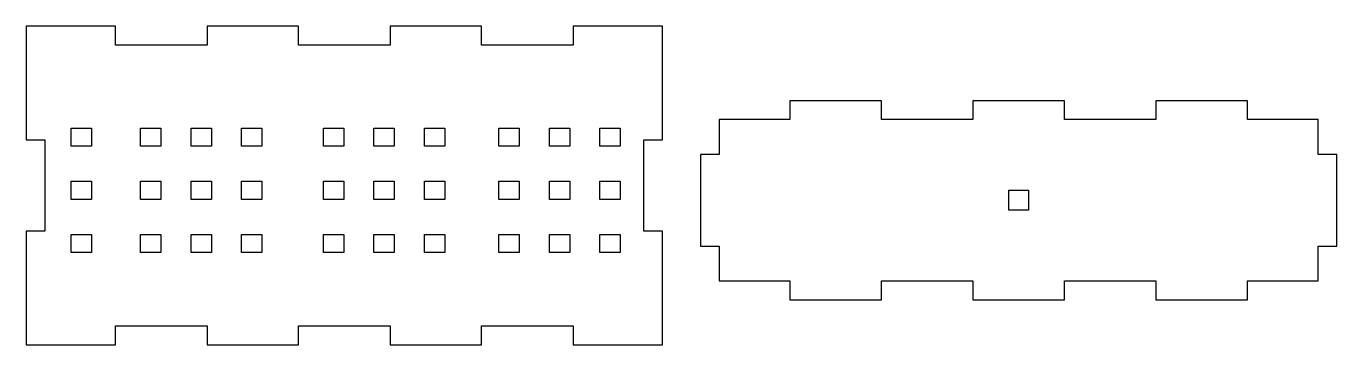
# Model space of a CAD drawing. Header units: inches. Extents: x 0 to 16.5, y 0.1 to 4.1.
import ezdxf

# ---------------------------------------------------------------- set-up
doc = ezdxf.new("R2010")
doc.units = ezdxf.units.IN
doc.header["$MEASUREMENT"] = 0
for name, color, linetype in [('front_outsideCutPath', 7, 'Continuous'), ('Platforms', 7, 'Continuous'), ('top_outsideCutPath', 7, 'Continuous')]:
    doc.layers.add(name, color=color, linetype=linetype)

msp = doc.modelspace()

# ---------------------------------------------------------------- linework, layer by layer
at = {"linetype": 'Continuous'}
msp.add_lwpolyline([(12.352, 2.065), (12.602, 2.065), (12.602, 1.815), (12.352, 1.815)], close=True, dxfattribs=at)
at = {"layer": 'front_outsideCutPath'}
for p, q in [((0, 4.125), (0, 2.7)), ((1.124, 4.125), (0, 4.125)), ((1.124, 3.889), (1.124, 4.125)), ((3.425, 4.125), (2.274, 4.125)), ((2.274, 4.125), (2.274, 3.889)), ((3.425, 3.889), (3.425, 4.125)), ((5.726, 4.125), (4.575, 4.125)), ((4.575, 4.125), (4.575, 3.889)), ((5.726, 3.889), (5.726, 4.125)), ((8, 4.125), (6.876, 4.125)), ((6.876, 4.125), (6.876, 3.889)), ((8, 3.851), (8, 4.125)), ((2.274, 3.889), (1.124, 3.889)), ((4.575, 3.889), (3.425, 3.889)), ((6.876, 3.889), (5.726, 3.889)), ((8, 2.7), (8, 3.851)), ((0, 2.7), (0.236, 2.7)), ((0.236, 2.7), (0.236, 1.55)), ((7.764, 1.55), (7.764, 2.7)), ((7.764, 2.7), (8, 2.7)), ((0.236, 1.55), (0, 1.55)), ((0, 1.55), (0, 0.399)), ((8, 1.55), (7.764, 1.55)), ((8, 0.125), (8, 1.55)), ((0, 0.399), (0, 0.125)), ((1.124, 0.125), (1.124, 0.361)), ((1.124, 0.361), (2.274, 0.361)), ((2.274, 0.361), (2.274, 0.125)), ((3.425, 0.125), (3.425, 0.361)), ((3.425, 0.361), (4.575, 0.361)), ((4.575, 0.361), (4.575, 0.125)), ((5.726, 0.125), (5.726, 0.361)), ((5.726, 0.361), (6.876, 0.361)), ((6.876, 0.361), (6.876, 0.125)), ((0, 0.125), (1.124, 0.125)), ((2.274, 0.125), (3.425, 0.125)), ((4.575, 0.125), (5.726, 0.125)), ((6.876, 0.125), (8, 0.125))]:
    msp.add_line(p, q, dxfattribs=at)
at = {"layer": 'Platforms'}
for points in [[(0.567, 2.845), (0.822, 2.845), (0.822, 2.618), (0.567, 2.618)], [(1.437, 2.845), (1.692, 2.845), (1.692, 2.618), (1.437, 2.618)], [(2.072, 2.845), (2.328, 2.845), (2.328, 2.618), (2.072, 2.618)], [(2.708, 2.845), (2.963, 2.845), (2.963, 2.618), (2.708, 2.618)], [(3.737, 2.845), (3.992, 2.845), (3.992, 2.618), (3.737, 2.618)], [(4.372, 2.845), (4.628, 2.845), (4.628, 2.618), (4.372, 2.618)], [(5.008, 2.845), (5.263, 2.845), (5.263, 2.618), (5.008, 2.618)], [(5.942, 2.845), (6.198, 2.845), (6.198, 2.618), (5.942, 2.618)], [(6.578, 2.845), (6.833, 2.845), (6.833, 2.618), (6.578, 2.618)], [(7.213, 2.845), (7.469, 2.845), (7.469, 2.618), (7.213, 2.618)], [(0.567, 2.178), (0.822, 2.178), (0.822, 1.95), (0.567, 1.95)], [(1.437, 2.178), (1.692, 2.178), (1.692, 1.95), (1.437, 1.95)], [(2.072, 2.178), (2.328, 2.178), (2.328, 1.95), (2.072, 1.95)], [(2.708, 2.178), (2.963, 2.178), (2.963, 1.95), (2.708, 1.95)], [(3.737, 2.178), (3.992, 2.178), (3.992, 1.95), (3.737, 1.95)], [(4.372, 2.178), (4.628, 2.178), (4.628, 1.95), (4.372, 1.95)], [(5.008, 2.178), (5.263, 2.178), (5.263, 1.95), (5.008, 1.95)], [(5.942, 2.178), (6.198, 2.178), (6.198, 1.95), (5.942, 1.95)], [(6.578, 2.178), (6.833, 2.178), (6.833, 1.95), (6.578, 1.95)], [(7.213, 2.178), (7.469, 2.178), (7.469, 1.95), (7.213, 1.95)], [(0.567, 1.51), (0.822, 1.51), (0.822, 1.283), (0.567, 1.283)], [(1.437, 1.51), (1.692, 1.51), (1.692, 1.283), (1.437, 1.283)], [(2.072, 1.51), (2.328, 1.51), (2.328, 1.283), (2.072, 1.283)], [(2.708, 1.51), (2.963, 1.51), (2.963, 1.283), (2.708, 1.283)], [(3.737, 1.51), (3.992, 1.51), (3.992, 1.283), (3.737, 1.283)], [(4.372, 1.51), (4.628, 1.51), (4.628, 1.283), (4.372, 1.283)], [(5.008, 1.51), (5.263, 1.51), (5.263, 1.283), (5.008, 1.283)], [(5.942, 1.51), (6.198, 1.51), (6.198, 1.283), (5.942, 1.283)], [(6.578, 1.51), (6.833, 1.51), (6.833, 1.283), (6.578, 1.283)], [(7.213, 1.51), (7.469, 1.51), (7.469, 1.283), (7.213, 1.283)]]:
    msp.add_lwpolyline(points, close=True, dxfattribs=at)
at = {"layer": 'top_outsideCutPath'}
for p, q in [((10.751, 3.19), (9.601, 3.19)), ((9.601, 3.19), (9.601, 2.954)), ((10.751, 2.954), (10.751, 3.19)), ((13.052, 3.19), (11.902, 3.19)), ((11.902, 3.19), (11.902, 2.954)), ((13.052, 2.954), (13.052, 3.19)), ((15.353, 3.19), (14.203, 3.19)), ((14.203, 3.19), (14.203, 2.954)), ((15.353, 2.954), (15.353, 3.19)), ((8.713, 2.954), (8.713, 2.515)), ((9.601, 2.954), (8.713, 2.954)), ((11.902, 2.954), (10.751, 2.954)), ((14.203, 2.954), (13.052, 2.954)), ((16.241, 2.954), (15.353, 2.954)), ((16.241, 2.515), (16.241, 2.954)), ((8.713, 2.515), (8.477, 2.515)), ((8.477, 2.515), (8.477, 1.364)), ((16.477, 2.515), (16.241, 2.515)), ((16.477, 1.364), (16.477, 2.515)), ((8.477, 1.364), (8.713, 1.364)), ((8.713, 1.364), (8.713, 0.926)), ((16.241, 0.926), (16.241, 1.364)), ((16.241, 1.364), (16.477, 1.364)), ((8.713, 0.926), (9.601, 0.926)), ((9.601, 0.926), (9.601, 0.69)), ((10.751, 0.69), (10.751, 0.926)), ((10.751, 0.926), (11.902, 0.926)), ((11.902, 0.926), (11.902, 0.69)), ((13.052, 0.69), (13.052, 0.926)), ((13.052, 0.926), (14.203, 0.926)), ((14.203, 0.926), (14.203, 0.69)), ((15.353, 0.69), (15.353, 0.926)), ((15.353, 0.926), (16.241, 0.926)), ((9.601, 0.69), (10.751, 0.69)), ((11.902, 0.69), (13.052, 0.69)), ((14.203, 0.69), (15.353, 0.69))]:
    msp.add_line(p, q, dxfattribs=at)

doc.saveas('drawing.dxf')
